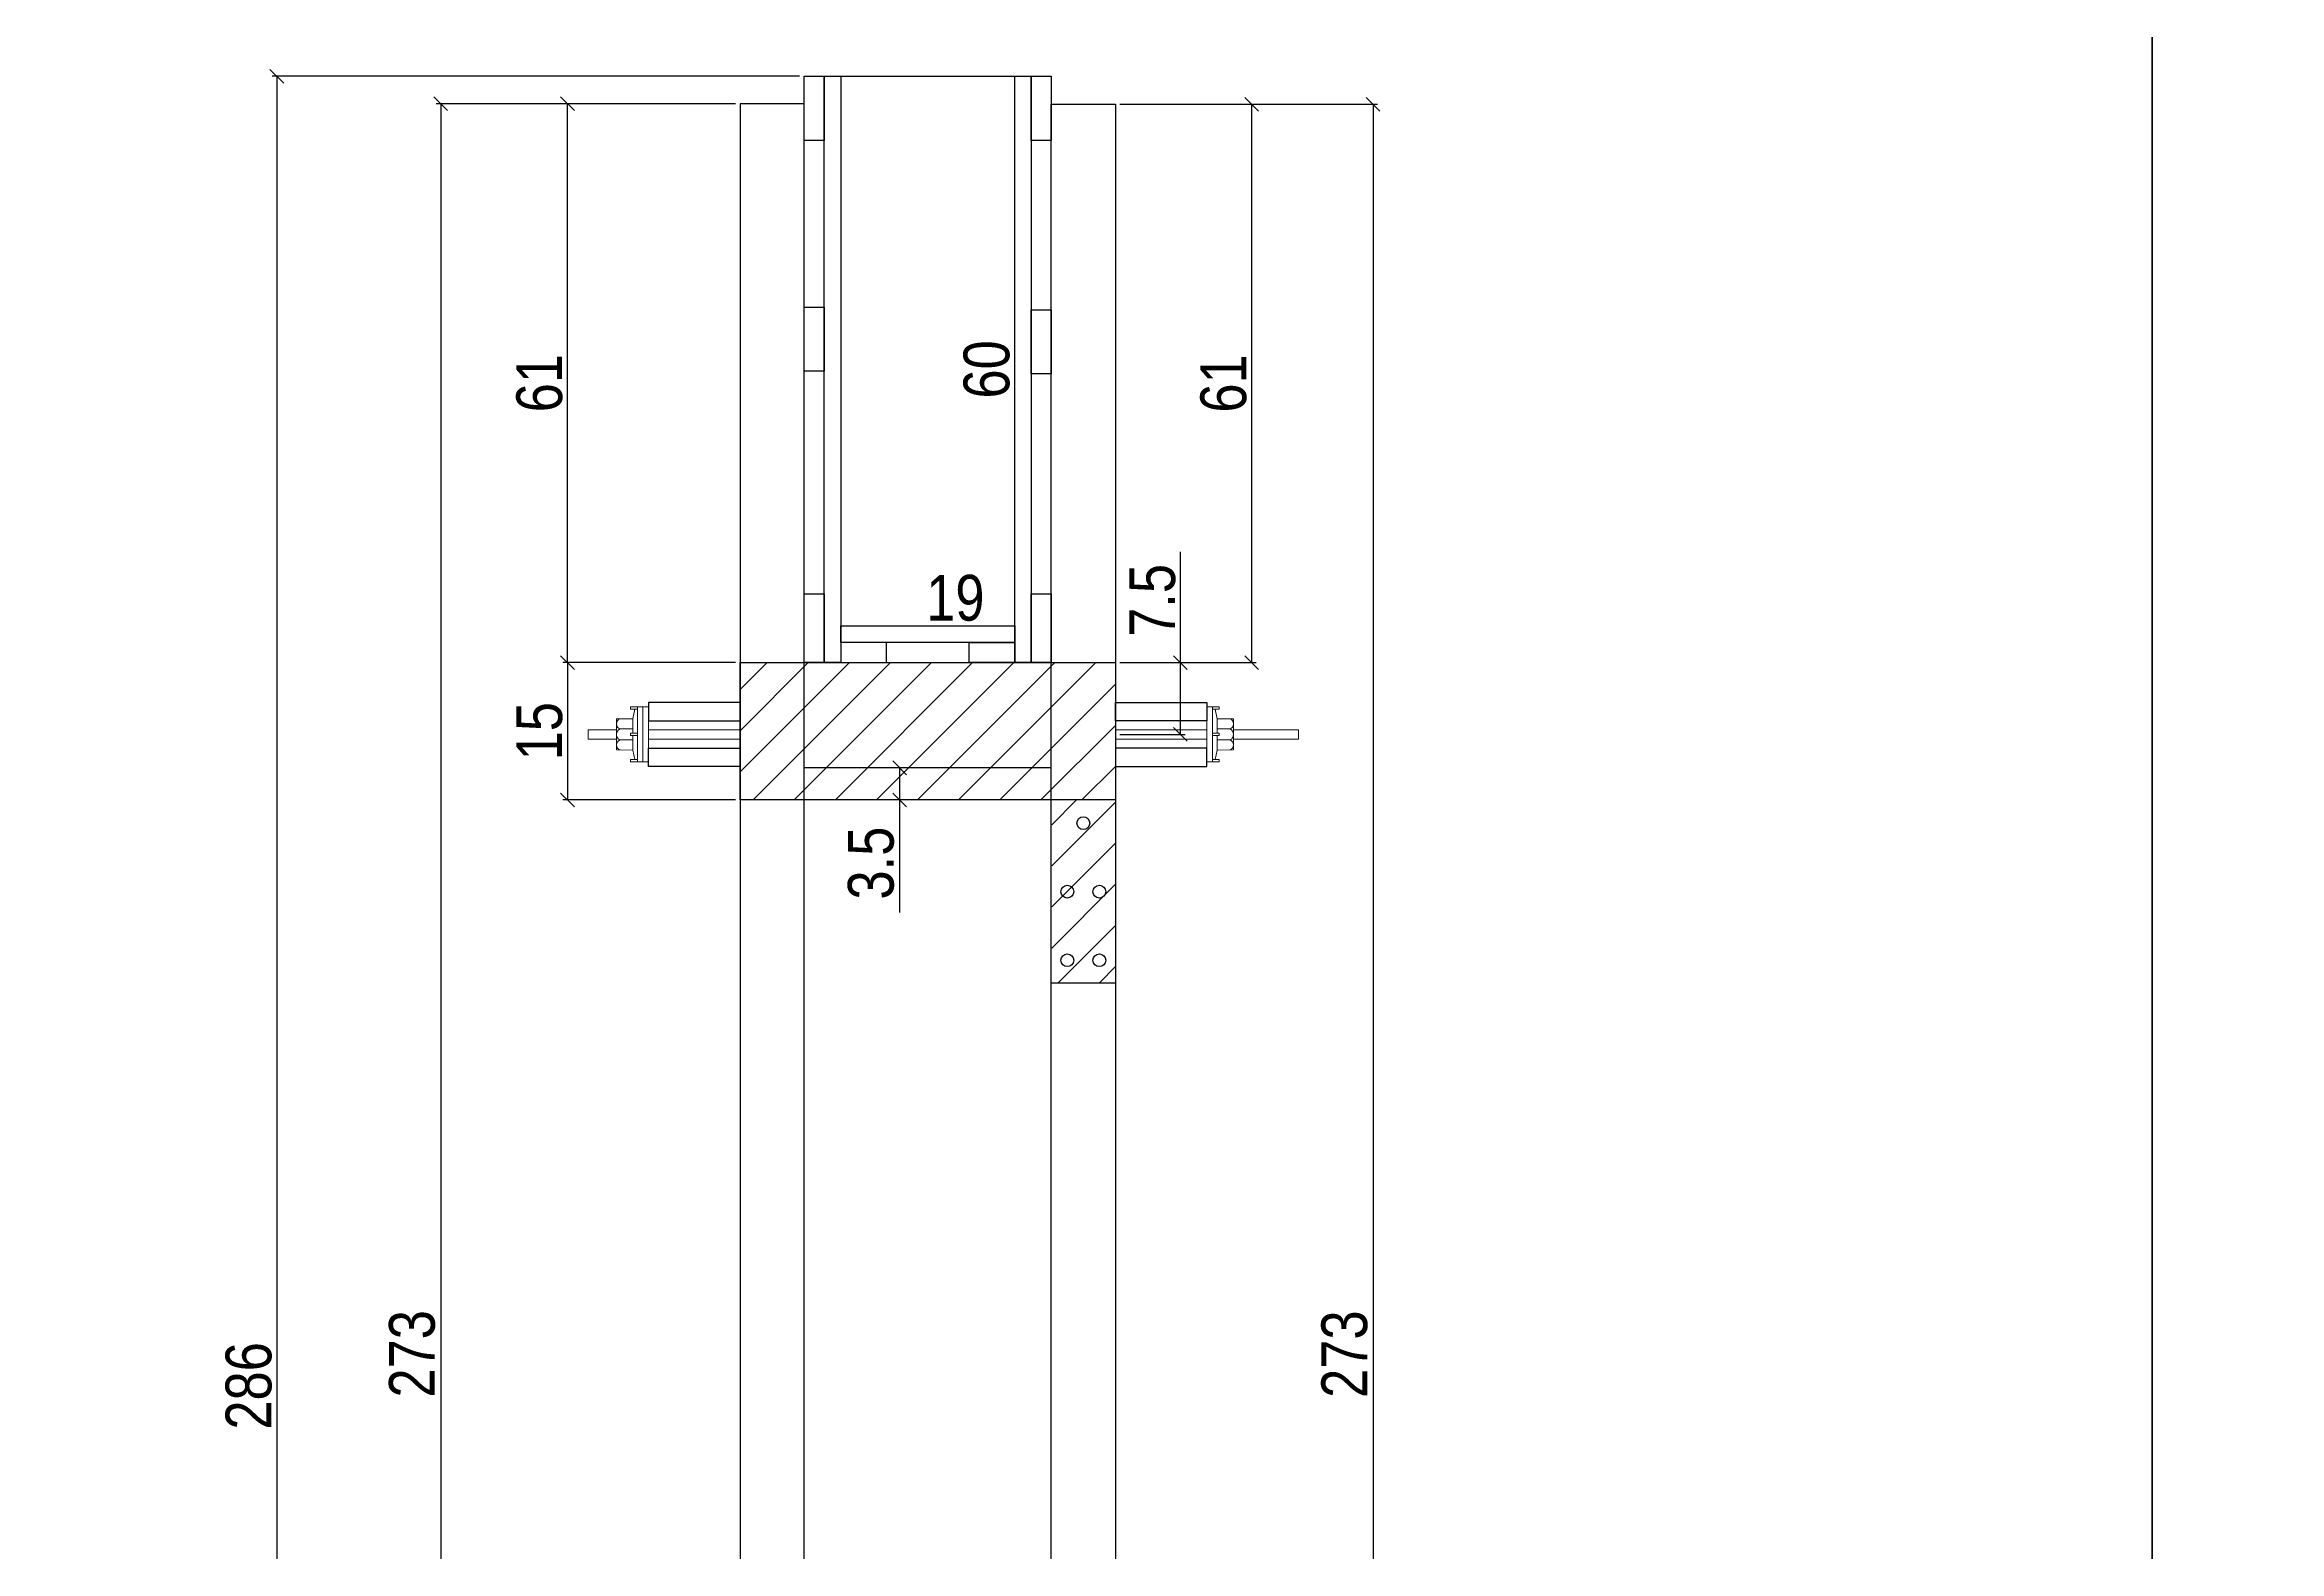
# Model space of a CAD drawing. Extents: x 15230 to 29563, y 3128 to 7338.
# Drawn here: x 17124.3 to 17612.5, y 5023.3 to 5352.4 of the extents above; entities that cross this region are included whole.
import ezdxf

# ---------------------------------------------------------------- set-up
doc = ezdxf.new("R2010")
doc.units = 0
doc.layers.add('BARRA_ANCORAGEM', color=1, linetype='Continuous', lineweight=15)
for name, color, linetype in [('COTA', 241, 'Continuous'), ('TIRAS REESCORAMENTO', 252, 'Continuous'), ('VIGAS', 3, 'Continuous')]:
    doc.layers.add(name, color=color, linetype=linetype)
doc.styles.add('COTA TECNICA 2X', font='techl___.ttf', dxfattribs={"height": 10})
doc.dimstyles.new('SECAO', dxfattribs={"dimscale": 0.333333, "dimtxt": 5, "dimasz": 9, "dimexe": 3, "dimexo": 3, "dimgap": 3, "dimtad": 1, "dimdec": 1, "dimlfac": 0.5, "dimzin": 12, "dimdsep": 46, "dimtxsty": 'COTA TECNICA 2X', "dimblk1": 'OBLIQUE', "dimblk2": 'OBLIQUE', "dimsah": 1, "dimcen": 0.9, "dimclrd": 4, "dimclre": 4, "dimclrt": 240, "dimadec": 1, "dimazin": 3, "dimtfac": 1, "dimtdec": 1, "dimtmove": 0, "dimatfit": 3, "dimfxl": 1, "dimtolj": 1, "dimtzin": 12, "dimarcsym": 0})

# ---------------------------------------------------------------- blocks, each defined once
blk = doc.blocks.new('_Oblique')
at = {"color": 0, "linetype": 'ByBlock', "lineweight": -2}
blk.add_line((-0.5, -0.5), (0.5, 0.5), dxfattribs=at)
blk = doc.blocks.new('*D46')
at = {"layer": 'COTA', "color": 4, "lineweight": -2, "transparency": 16777216}
for p, q in [((17275.24, 5339.48), (17209.84, 5339.48)), ((17210.84, 5339.48), (17210.84, 4793.39)), ((17275.24, 4793.39), (17209.84, 4793.39))]:
    blk.add_line(p, q, dxfattribs=at)
at = {"layer": 'DEFPOINTS', "color": 0, "transparency": 16777216}
for p in [(17276.24, 5339.48), (17210.84, 4793.39), (17276.24, 4793.39)]:
    blk.add_point(p, dxfattribs=at)
at = {"layer": 'COTA', "color": 4, "lineweight": -2, "transparency": 16777216, "xscale": 3, "yscale": 3, "zscale": 3}
for p, rotation in [((17210.84, 5339.48), 90), ((17210.84, 4793.39), 270)]:
    blk.add_blockref('_Oblique', p, dxfattribs=dict(at, rotation=rotation))
at = {"layer": 'COTA', "color": 240, "transparency": 16777216, "insert": (17204.62, 5066.44), "char_height": 10, "attachment_point": 5, "rotation": 90, "style": 'COTA TECNICA 2X'}
blk.add_mtext('\\A1;273', dxfattribs=at)
blk = doc.blocks.new('*D52')
at = {"layer": 'COTA', "color": 4, "lineweight": -2, "transparency": 16777216}
for p, q in [((17275.24, 5339.48), (17237.55, 5339.48)), ((17238.55, 5217.43), (17238.55, 5339.48)), ((17275.24, 5217.43), (17237.55, 5217.43))]:
    blk.add_line(p, q, dxfattribs=at)
at = {"layer": 'DEFPOINTS', "color": 0, "transparency": 16777216}
for p in [(17238.55, 5339.48), (17276.24, 5339.48), (17276.24, 5217.43)]:
    blk.add_point(p, dxfattribs=at)
at = {"layer": 'COTA', "color": 4, "lineweight": -2, "transparency": 16777216, "xscale": 3, "yscale": 3, "zscale": 3}
for p, rotation in [((17238.55, 5339.48), 90), ((17238.55, 5217.43), 270)]:
    blk.add_blockref('_Oblique', p, dxfattribs=dict(at, rotation=rotation))
at = {"layer": 'COTA', "color": 240, "transparency": 16777216, "insert": (17232.44, 5278.46), "char_height": 10, "attachment_point": 5, "rotation": 90, "style": 'COTA TECNICA 2X'}
blk.add_mtext('\\A1;61', dxfattribs=at)
blk = doc.blocks.new('*D53')
at = {"layer": 'COTA', "color": 4, "lineweight": -2, "transparency": 16777216}
for p, q in [((17359.24, 5339.36), (17389, 5339.36)), ((17388, 5339.36), (17388, 5217.43)), ((17359.24, 5217.43), (17389, 5217.43))]:
    blk.add_line(p, q, dxfattribs=at)
at = {"layer": 'DEFPOINTS', "color": 0, "transparency": 16777216}
for p in [(17358.24, 5339.36), (17358.24, 5217.43), (17388, 5217.43)]:
    blk.add_point(p, dxfattribs=at)
at = {"layer": 'COTA', "color": 4, "lineweight": -2, "transparency": 16777216, "xscale": 3, "yscale": 3, "zscale": 3}
for p, rotation in [((17388, 5339.36), 90), ((17388, 5217.43), 270)]:
    blk.add_blockref('_Oblique', p, dxfattribs=dict(at, rotation=rotation))
at = {"layer": 'COTA', "color": 240, "transparency": 16777216, "insert": (17381.89, 5278.39), "char_height": 10, "attachment_point": 5, "rotation": 90, "style": 'COTA TECNICA 2X'}
blk.add_mtext('\\A1;61', dxfattribs=at)
blk = doc.blocks.new('*D54')
at = {"layer": 'COTA', "color": 4, "lineweight": -2, "transparency": 16777216}
for p, q in [((17289.24, 5345.48), (17174.04, 5345.48)), ((17175.04, 5345.48), (17175.04, 4773.39)), ((17275.24, 4773.39), (17174.04, 4773.39))]:
    blk.add_line(p, q, dxfattribs=at)
at = {"layer": 'DEFPOINTS', "color": 0, "transparency": 16777216}
for p in [(17290.24, 5345.48), (17175.04, 4773.39), (17276.24, 4773.39)]:
    blk.add_point(p, dxfattribs=at)
at = {"layer": 'COTA', "color": 4, "lineweight": -2, "transparency": 16777216, "xscale": 3, "yscale": 3, "zscale": 3}
for p, rotation in [((17175.04, 5345.48), 90), ((17175.04, 4773.39), 270)]:
    blk.add_blockref('_Oblique', p, dxfattribs=dict(at, rotation=rotation))
at = {"layer": 'COTA', "color": 240, "transparency": 16777216, "insert": (17168.92, 5059.44), "char_height": 10, "attachment_point": 5, "rotation": 90, "style": 'COTA TECNICA 2X'}
blk.add_mtext('\\A1;286', dxfattribs=at)
blk = doc.blocks.new('*D56')
at = {"layer": 'DEFPOINTS', "color": 0, "transparency": 16777216}
for p in [(17323.28, 5345.48), (17336.24, 5345.48), (17323.28, 5225.43)]:
    blk.add_point(p, dxfattribs=at)
at = {"layer": 'COTA', "color": 240, "transparency": 16777216, "insert": (17330.14, 5281.46), "char_height": 10, "attachment_point": 5, "rotation": 90, "style": 'COTA TECNICA 2X'}
blk.add_mtext('\\A1;60', dxfattribs=at)
blk = doc.blocks.new('*D57')
at = {"layer": 'DEFPOINTS', "color": 0, "transparency": 16777216}
for p in [(17298.24, 5225.43), (17336.24, 5225.43), (17336.24, 5225.43)]:
    blk.add_point(p, dxfattribs=at)
at = {"layer": 'COTA', "color": 240, "transparency": 16777216, "insert": (17323.28, 5231.52), "char_height": 10, "attachment_point": 5, "style": 'COTA TECNICA 2X'}
blk.add_mtext('\\A1;19', dxfattribs=at)
blk = doc.blocks.new('*D59')
at = {"layer": 'COTA', "color": 4, "lineweight": -2, "transparency": 16777216}
for p, q in [((17360.24, 5339.36), (17415.54, 5339.36)), ((17414.54, 5339.36), (17414.54, 4793.39)), ((17360.24, 4793.39), (17415.54, 4793.39))]:
    blk.add_line(p, q, dxfattribs=at)
at = {"layer": 'DEFPOINTS', "color": 0, "transparency": 16777216}
for p in [(17359.24, 5339.36), (17359.24, 4793.39), (17414.54, 4793.39)]:
    blk.add_point(p, dxfattribs=at)
at = {"layer": 'COTA', "color": 4, "lineweight": -2, "transparency": 16777216, "xscale": 3, "yscale": 3, "zscale": 3}
for p, rotation in [((17414.54, 5339.36), 90), ((17414.54, 4793.39), 270)]:
    blk.add_blockref('_Oblique', p, dxfattribs=dict(at, rotation=rotation))
at = {"layer": 'COTA', "color": 240, "transparency": 16777216, "insert": (17408.32, 5066.37), "char_height": 10, "attachment_point": 5, "rotation": 90, "style": 'COTA TECNICA 2X'}
blk.add_mtext('\\A1;273', dxfattribs=at)
blk = doc.blocks.new('*D61')
at = {"layer": 'COTA', "color": 4, "lineweight": -2, "transparency": 16777216}
for p, q in [((17275.24, 5217.43), (17237.55, 5217.43)), ((17238.55, 5217.43), (17238.55, 5187.43)), ((17275.24, 5187.43), (17237.55, 5187.43))]:
    blk.add_line(p, q, dxfattribs=at)
at = {"layer": 'DEFPOINTS', "color": 0, "transparency": 16777216}
for p in [(17276.24, 5217.43), (17238.55, 5187.43), (17276.24, 5187.43)]:
    blk.add_point(p, dxfattribs=at)
at = {"layer": 'COTA', "color": 4, "lineweight": -2, "transparency": 16777216, "xscale": 3, "yscale": 3, "zscale": 3}
for p, rotation in [((17238.55, 5217.43), 90), ((17238.55, 5187.43), 270)]:
    blk.add_blockref('_Oblique', p, dxfattribs=dict(at, rotation=rotation))
at = {"layer": 'COTA', "color": 240, "transparency": 16777216, "insert": (17232.44, 5202.43), "char_height": 10, "attachment_point": 5, "rotation": 90, "style": 'COTA TECNICA 2X'}
blk.add_mtext('\\A1;15', dxfattribs=at)
blk = doc.blocks.new('A$C51C4441F')
at = {"layer": 'BARRA_ANCORAGEM'}
for p, q in [((-2.25, 3.4), (-1.79, 5.5)), ((-2.25, 3.4), (-5.81, 3.39)), ((-5.81, 3.39), (-5.81, -3.39)), ((-2.25, 1.2), (-5.02, 1.2)), ((-2.25, 3.4), (-2.25, 3.4)), ((-2.25, 3.4), (-2.25, 0.25)), ((-2.25, -3.4), (-5.81, -3.39)), ((-2.25, -1.2), (-5.02, -1.2)), ((-2.25, -0.25), (-2.25, -3.4)), ((-2.25, -3.4), (-1.79, -5.5))]:
    blk.add_line(p, q, dxfattribs=at)
for points in [[(-2.7, 6), (-1.2, 6), (-1.2, 5.5), (-2.7, 5.5)], [(-1.2, -6), (0, -6), (0, 6), (-1.2, 6)], [(-2.7, 0.25), (-1.2, 0.25), (-1.2, -0.25), (-2.7, -0.25)], [(-2.7, -6), (-1.2, -6), (-1.2, -5.5), (-2.7, -5.5)]]:
    blk.add_lwpolyline(points, close=True, dxfattribs=at)
for centre, radius, start, end in [((-4.66, 2.3), 1.15, 107.7845, 252.2718), ((-4.52, 0), 1.3, 112.648, 247.4083), ((-4.66, -2.3), 1.15, 107.7845, 252.2718)]:
    blk.add_arc(centre, radius, start, end, dxfattribs=at)
blk = doc.blocks.new('*D62')
at = {"layer": 'COTA', "color": 4, "lineweight": -2, "transparency": 16777216}
for p, q in [((17372.46, 5217.43), (17372.46, 5241.58)), ((17359.24, 5217.43), (17373.46, 5217.43)), ((17372.46, 5201.73), (17372.46, 5217.43)), ((17359.24, 5201.73), (17373.46, 5201.73))]:
    blk.add_line(p, q, dxfattribs=at)
at = {"layer": 'DEFPOINTS', "color": 0, "transparency": 16777216}
for p in [(17358.24, 5217.43), (17372.46, 5217.43), (17358.24, 5201.73)]:
    blk.add_point(p, dxfattribs=at)
at = {"layer": 'COTA', "color": 4, "lineweight": -2, "transparency": 16777216, "xscale": 3, "yscale": 3, "zscale": 3}
for p, rotation in [((17372.46, 5217.43), 90), ((17372.46, 5201.73), 270)]:
    blk.add_blockref('_Oblique', p, dxfattribs=dict(at, rotation=rotation))
at = {"layer": 'COTA', "color": 240, "transparency": 16777216, "insert": (17366.35, 5231.01), "char_height": 10, "attachment_point": 5, "rotation": 90, "style": 'COTA TECNICA 2X'}
blk.add_mtext('\\A1;7.5', dxfattribs=at)
blk = doc.blocks.new('*D63')
at = {"layer": 'COTA', "color": 4, "lineweight": -2, "transparency": 16777216}
for p, q in [((17316.24, 5194.43), (17310.09, 5194.43)), ((17311.09, 5194.43), (17311.09, 5187.43)), ((17316.24, 5187.43), (17310.09, 5187.43)), ((17311.09, 5187.43), (17311.09, 5162.83))]:
    blk.add_line(p, q, dxfattribs=at)
at = {"layer": 'DEFPOINTS', "color": 0, "transparency": 16777216}
for p in [(17317.24, 5194.43), (17311.09, 5187.43), (17317.24, 5187.43)]:
    blk.add_point(p, dxfattribs=at)
at = {"layer": 'COTA', "color": 4, "lineweight": -2, "transparency": 16777216, "xscale": 3, "yscale": 3, "zscale": 3}
for p, rotation in [((17311.09, 5194.43), 90), ((17311.09, 5187.43), 270)]:
    blk.add_blockref('_Oblique', p, dxfattribs=dict(at, rotation=rotation))
at = {"layer": 'COTA', "color": 240, "transparency": 16777216, "insert": (17304.87, 5173.63), "char_height": 10, "attachment_point": 5, "rotation": 90, "style": 'COTA TECNICA 2X'}
blk.add_mtext('\\A1;3.5', dxfattribs=at)

msp = doc.modelspace()

# ---------------------------------------------------------------- hatches: boundary and pattern name
at = {"layer": 'COTA'}
h = msp.add_hatch(dxfattribs=at)
h.set_pattern_fill('ANSI31', color=256, scale=2, style=0)
h.set_pattern_definition([(45, (-7348.7074, -208079.636), (-4.49012806, 4.49012806), [])])
h.paths.add_polyline_path([(17358.24, 5187.43), (17358.24, 5217.43), (17276.24, 5217.43), (17276.24, 5187.43)])
h = msp.add_hatch(dxfattribs=at)
h.set_pattern_fill('ANSI31', color=256, scale=2, style=0)
h.set_pattern_definition([(45, (-6315.484, -193071.977), (-4.49012806, 4.49012806), [])])
h.paths.add_polyline_path([(17344.37, 5147.41), (17358.37, 5147.41), (17358.37, 5187.35), (17344.37, 5187.35)])

# ---------------------------------------------------------------- linework, layer by layer
at = {"linetype": 'Continuous'}
for p, q in [((17276.24, 5187.43), (17276.24, 5217.43)), ((17276.24, 5217.43), (17358.24, 5217.43)), ((17358.24, 5217.43), (17358.24, 5187.43)), ((17344.24, 5194.43), (17290.24, 5194.43)), ((17358.24, 5187.43), (17276.24, 5187.43))]:
    msp.add_line(p, q, dxfattribs=at)
msp.add_line((17358.24, 5147.41), (17344.24, 5147.41))
msp.add_lwpolyline([(17276.24, 4793.39), (17290.24, 4793.39), (17290.24, 5339.48), (17276.24, 5339.48)], close=True, dxfattribs=at)
msp.add_lwpolyline([(17344.24, 5194.43), (17344.24, 5339.36), (17358.24, 5339.36), (17358.24, 4793.39), (17344.24, 4793.39), (17344.24, 5194.43)], dxfattribs=at)
for centre in [(17351.24, 5182.35), (17347.74, 5167.38), (17354.74, 5167.38), (17347.74, 5152.41), (17354.74, 5152.41)]:
    msp.add_circle(centre, 1.4)
at = {"layer": 'BARRA_ANCORAGEM'}
for points in [[(17255.04, 5207.73), (17256.24, 5207.73), (17256.24, 5195.73), (17255.04, 5195.73)], [(17379.44, 5207.73), (17378.24, 5207.73), (17378.24, 5195.73), (17379.44, 5195.73)], [(17243.04, 5200.73), (17249.23, 5200.73), (17249.23, 5202.73), (17243.04, 5202.73)], [(17256.24, 5200.73), (17276.24, 5200.73), (17276.24, 5202.73), (17256.24, 5202.73)], [(17378.24, 5200.73), (17358.24, 5200.73), (17358.24, 5202.73), (17378.24, 5202.73)], [(17384.06, 5200.73), (17398.24, 5200.73), (17398.24, 5202.73), (17384.06, 5202.73)]]:
    msp.add_lwpolyline(points, close=True, dxfattribs=at)
at = {"layer": 'TIRAS REESCORAMENTO', "linetype": 'ByBlock'}
msp.add_line((17298.24, 5345.48), (17336.24, 5345.48), dxfattribs=at)
for points in [[(17290.24, 5345.48), (17294.64, 5345.48), (17294.64, 5331.48), (17290.24, 5331.48)], [(17339.84, 5345.48), (17344.24, 5345.48), (17344.24, 5331.48), (17339.84, 5331.48)], [(17290.24, 5295.05), (17294.64, 5295.05), (17294.64, 5281.05), (17290.24, 5281.05)], [(17339.84, 5294.46), (17344.24, 5294.46), (17344.24, 5280.46), (17339.84, 5280.46)], [(17290.24, 5232.43), (17294.64, 5232.43), (17294.64, 5217.43), (17290.24, 5217.43)], [(17339.84, 5232.43), (17344.24, 5232.43), (17344.24, 5217.43), (17339.84, 5217.43)], [(17336.24, 5221.83), (17298.24, 5221.83), (17298.24, 5225.43), (17336.24, 5225.43)], [(17308.21, 5217.43), (17308.21, 5221.83), (17298.24, 5221.83), (17298.24, 5217.43)], [(17326.28, 5217.43), (17326.28, 5221.83), (17336.24, 5221.83), (17336.24, 5217.43)], [(17256.24, 5204.73), (17276.24, 5204.73), (17276.24, 5208.73), (17256.24, 5208.73)], [(17378.24, 5204.73), (17358.24, 5204.73), (17358.24, 5208.73), (17378.24, 5208.73)], [(17256.24, 5198.73), (17276.24, 5198.73), (17276.24, 5194.73), (17256.24, 5194.73)], [(17378.24, 5198.73), (17358.24, 5198.73), (17358.24, 5194.73), (17378.24, 5194.73)]]:
    msp.add_lwpolyline(points, close=True, dxfattribs=at)
for points in [[(17298.24, 5217.43), (17294.64, 5217.43), (17294.64, 5345.48), (17298.24, 5345.48), (17298.24, 5217.43)], [(17339.84, 5217.43), (17336.24, 5217.43), (17336.24, 5345.48), (17339.84, 5345.48), (17339.84, 5217.43)]]:
    msp.add_lwpolyline(points, dxfattribs=at)
at = {"layer": 'VIGAS'}
for points in [[(17584.71, 4598.78), (16960.43, 4598.78), (16960.43, 5563.56), (17584.71, 5563.56)], [(18208.99, 4598.78), (17584.71, 4598.78), (17584.71, 5563.56), (18208.99, 5563.56)]]:
    msp.add_lwpolyline(points, close=True, dxfattribs=at)

# ---------------------------------------------------------------- block references
at = {"layer": 'BARRA_ANCORAGEM', "xscale": -1, "rotation": 180}
msp.add_blockref('A$C51C4441F', (17255.04, 5201.73), dxfattribs=at)
at = {"layer": 'BARRA_ANCORAGEM', "xscale": -1}
msp.add_blockref('A$C51C4441F', (17378.24, 5201.73), dxfattribs=at)

# ---------------------------------------------------------------- dimensions: what is measured, and where the dimension line sits
at = {"layer": 'COTA', "color": 3}
for base, p1, p2, picture, middle in [((17175.04, 4773.39), (17290.24, 5345.48), (17276.24, 4773.39), '*D54', (17168.92, 5059.44)), ((17210.84, 4793.39), (17276.24, 5339.48), (17276.24, 4793.39), '*D46', (17204.62, 5066.44)), ((17238.55, 5339.48), (17276.24, 5217.43), (17276.24, 5339.48), '*D52', (17232.44, 5278.46)), ((17388, 5217.43), (17358.24, 5339.36), (17358.24, 5217.43), '*D53', (17381.89, 5278.39)), ((17414.54, 4793.39), (17359.24, 5339.36), (17359.24, 4793.39), '*D59', (17408.32, 5066.37)), ((17238.55, 5187.43), (17276.24, 5217.43), (17276.24, 5187.43), '*D61', (17232.44, 5202.43)), ((17311.09, 5187.43), (17317.24, 5194.43), (17317.24, 5187.43), '*D63', (17304.87, 5173.63))]:
    dim = msp.add_linear_dim(base=base, p1=p1, p2=p2, angle=90, dimstyle='SECAO', dxfattribs=at)
    dim.commit()
    dim.dimension.update_dxf_attribs({"geometry": picture, "text_midpoint": middle})
dim = msp.add_linear_dim(base=(17336.24, 5345.48), p1=(17323.28, 5225.43), p2=(17323.28, 5345.48), angle=90, dimstyle='SECAO', override={"dimse1": 1, "dimse2": 1, "dimsd1": 1, "dimsd2": 1}, dxfattribs=at)
dim.commit()
dim.dimension.update_dxf_attribs({"geometry": '*D56', "text_midpoint": (17336.24, 5281.46), "dimtype": 160})
dim = msp.add_linear_dim(base=(17372.46, 5217.43), p1=(17358.24, 5201.73), p2=(17358.24, 5217.43), angle=90, text='7.5', dimstyle='SECAO', dxfattribs=at)
dim.commit()
dim.dimension.update_dxf_attribs({"geometry": '*D62', "text_midpoint": (17366.35, 5231.01)})
dim = msp.add_linear_dim(base=(17336.24, 5225.43), p1=(17298.24, 5225.43), p2=(17336.24, 5225.43), dimstyle='SECAO', override={"dimse1": 1, "dimse2": 1, "dimsd1": 1, "dimsd2": 1}, dxfattribs=at)
dim.commit()
dim.dimension.update_dxf_attribs({"geometry": '*D57', "text_midpoint": (17323.28, 5225.43), "dimtype": 160})

doc.saveas('drawing.dxf')
